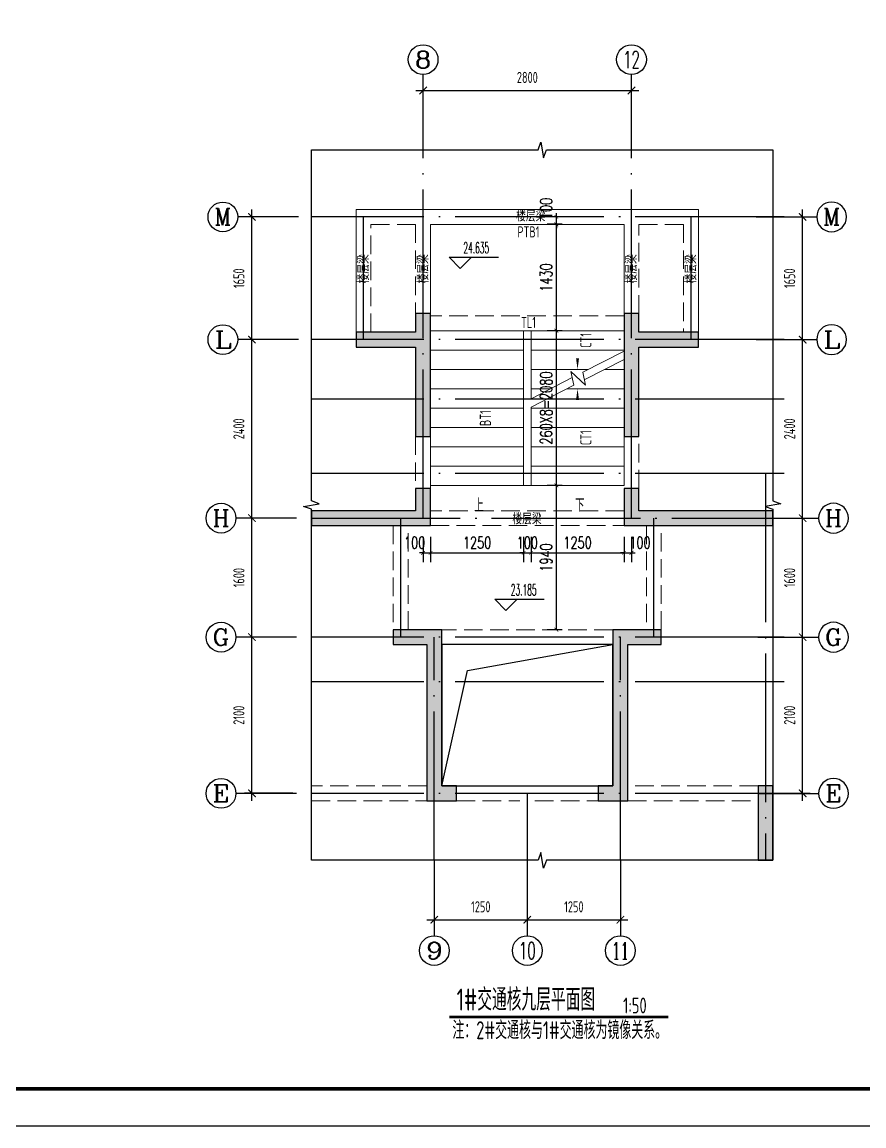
# Model space of a CAD drawing. Extents: x -1058961 to 23600, y -449123 to 2751847.
# Drawn here: x -109272 to -97962, y 17516 to 32357 of the extents above; entities that cross this region are included whole.
import ezdxf
from ezdxf.enums import TextEntityAlignment as Align

# ---------------------------------------------------------------- set-up
doc = ezdxf.new("R2010")
doc.units = 0
doc.header["$LTSCALE"] = 1000
doc.linetypes.add('DASH', pattern=[0.35, 0.25, -0.1])
doc.linetypes.add('DOTE', pattern=[2.42, 2, -0.2, 0.02, -0.2])
doc.layers.get('0').update_dxf_attribs({"linetype": 'CONTINUOUS'})
doc.layers.get('DEFPOINTS').update_dxf_attribs({"linetype": 'CONTINUOUS'})
for name, color, linetype in [('-TK', 7, 'CONTINUOUS'), ('A-AXIS_TEXT', 7, 'CONTINUOUS'), ('A-DOTE', 10, 'DOTE'), ('AXIS', 3, 'CONTINUOUS'), ('DIM_ELEV', 3, 'CONTINUOUS'), ('DIM_SYMB', 3, 'CONTINUOUS'), ('PUB_TEXT', 2, 'CONTINUOUS'), ('S-D洞口', 4, 'CONTINUOUS'), ('S-L主梁线', 4, 'DASH'), ('S-Q墙填充', 252, 'CONTINUOUS'), ('S-Q墙实线', 6, 'CONTINUOUS'), ('S-Y一般标注', 3, 'CONTINUOUS'), ('TEXT', 2, 'CONTINUOUS'), ('尺寸标注', 86, 'CONTINUOUS')]:
    doc.layers.add(name, color=color, linetype=linetype)
doc.layers.add('AXIS_TEXT', color=7, linetype='CONTINUOUS', lineweight=20)
doc.layers.add('STAIR', color=2, linetype='CONTINUOUS', lineweight=18)
doc.styles.add('_TCH_AXIS', font='COMPLEX', dxfattribs={"bigfont": 'GBCBIG'})
doc.styles.add('_TCH_DIM', font='SIMPLEX.shx', dxfattribs={"width": 0.7, "bigfont": 'GBCBIG.shx'})
doc.styles.add('_TCH_DIM_T3', font='SIMPLEX', dxfattribs={"width": 0.705882, "bigfont": 'GBCBIG'})
doc.styles.add('COMPLEX', font='COMPLEX')
doc.styles.add('TSSD_DIMENSION', font='Tssdeng.shx', dxfattribs={"width": 0.7, "bigfont": 'tssdchn.shx'})
doc.styles.add('TSSD_REIN', font='tssdeng.shx', dxfattribs={"width": 0.7, "height": 300, "bigfont": 'tssdchn.shx'})
doc.dimstyles.new('_TCH_ARCH&&50', dxfattribs={"dimtxt": 157.5, "dimasz": 50, "dimexe": 125, "dimexo": 150, "dimgap": 58.75, "dimtad": 1, "dimdec": 0, "dimzin": 0, "dimdsep": 46, "dimtxsty": '_TCH_DIM_T3', "dimblk": 'ARCHTICK', "dimcen": 0.09, "dimclrt": 7, "dimazin": 0, "dimtfac": 1, "dimtdec": 0, "dimtix": 1, "dimtmove": 2, "dimatfit": 3, "dimldrblk": 'ARCHTICK', "dimfxl": 0, "dimtolj": 1, "dimtzin": 0, "dimarcsym": 0})
doc.dimstyles.new('TSSD_100_100$0', dxfattribs={"dimtxt": 300, "dimasz": 80, "dimexe": 100, "dimexo": 250, "dimgap": 100, "dimtad": 1, "dimdec": 0, "dimzin": 0, "dimdsep": 46, "dimtxsty": 'TSSD_DIMENSION', "dimblk": 'ARCHTICK', "dimcen": 0, "dimdle": 100, "dimclrd": 3, "dimclre": 3, "dimclrt": 7, "dimadec": 0, "dimazin": 0, "dimtfac": 1, "dimtdec": 0, "dimtix": 1, "dimtmove": 2, "dimatfit": 3, "dimldrblk": 'ARCHTICK', "dimfxl": 0, "dimtolj": 1, "dimtzin": 0, "dimarcsym": 0})

# ---------------------------------------------------------------- blocks, each defined once
blk = doc.blocks.new('_ArchTick')
at = {"color": 0, "linetype": 'ByBlock', "const_width": 0.15}
blk.add_lwpolyline([(-0.5, -0.5), (0.5, 0.5)], dxfattribs=at)
blk = doc.blocks.new('*D2594')
at = {"layer": 'DEFPOINTS', "color": 0}
for p in [(-101184, 25588), (-101084, 25588), (-101084, 25221)]:
    blk.add_point(p, dxfattribs=at)
at = {"layer": '尺寸标注', "color": 0, "lineweight": -2}
for p, q in [((-101184, 25438), (-101184, 25096)), ((-101084, 25438), (-101084, 25096)), ((-101184, 25221), (-101234, 25221)), ((-101184, 25221), (-101084, 25221)), ((-101084, 25221), (-101034, 25221))]:
    blk.add_line(p, q, dxfattribs=at)
at = {"layer": '尺寸标注', "color": 0, "lineweight": -2, "xscale": 50, "yscale": 50, "zscale": 50}
blk.add_blockref('_ArchTick', (-101184, 25221), dxfattribs=at)
at = {"layer": '尺寸标注', "color": 0, "lineweight": -2, "xscale": 50, "yscale": 50, "zscale": 50, "rotation": 180}
blk.add_blockref('_ArchTick', (-101084, 25221), dxfattribs=at)
at = {"layer": '尺寸标注', "color": 7, "insert": (-100971, 25358), "char_height": 157.5, "attachment_point": 5, "style": '_TCH_DIM_T3'}
blk.add_mtext('\\A1;100', dxfattribs=at)
blk = doc.blocks.new('*D2595')
at = {"layer": 'DEFPOINTS', "color": 0}
for p in [(-102434, 25588), (-101184, 25588), (-101184, 25221)]:
    blk.add_point(p, dxfattribs=at)
at = {"layer": '尺寸标注', "color": 0, "lineweight": -2}
for p, q in [((-102434, 25438), (-102434, 25096)), ((-101184, 25438), (-101184, 25096)), ((-102434, 25221), (-101184, 25221))]:
    blk.add_line(p, q, dxfattribs=at)
at = {"layer": '尺寸标注', "color": 0, "lineweight": -2, "xscale": 50, "yscale": 50, "zscale": 50, "rotation": 180}
blk.add_blockref('_ArchTick', (-102434, 25221), dxfattribs=at)
at = {"layer": '尺寸标注', "color": 0, "lineweight": -2, "xscale": 50, "yscale": 50, "zscale": 50}
blk.add_blockref('_ArchTick', (-101184, 25221), dxfattribs=at)
at = {"layer": '尺寸标注', "color": 7, "insert": (-101809, 25358), "char_height": 157.5, "attachment_point": 5, "style": '_TCH_DIM_T3'}
blk.add_mtext('\\A1;1250', dxfattribs=at)
blk = doc.blocks.new('*D2596')
at = {"layer": 'DEFPOINTS', "color": 0}
for p in [(-102534, 25588), (-102434, 25588), (-102434, 25221)]:
    blk.add_point(p, dxfattribs=at)
at = {"layer": '尺寸标注', "color": 0, "lineweight": -2}
for p, q in [((-102534, 25438), (-102534, 25096)), ((-102434, 25438), (-102434, 25096)), ((-102534, 25221), (-102584, 25221)), ((-102534, 25221), (-102434, 25221)), ((-102434, 25221), (-102384, 25221))]:
    blk.add_line(p, q, dxfattribs=at)
at = {"layer": '尺寸标注', "color": 0, "lineweight": -2, "xscale": 50, "yscale": 50, "zscale": 50}
blk.add_blockref('_ArchTick', (-102534, 25221), dxfattribs=at)
at = {"layer": '尺寸标注', "color": 0, "lineweight": -2, "xscale": 50, "yscale": 50, "zscale": 50, "rotation": 180}
blk.add_blockref('_ArchTick', (-102434, 25221), dxfattribs=at)
at = {"layer": '尺寸标注', "color": 7, "insert": (-102484, 25358), "char_height": 157.5, "attachment_point": 5, "style": '_TCH_DIM_T3'}
blk.add_mtext('\\A1;100', dxfattribs=at)
blk = doc.blocks.new('*D2597')
at = {"layer": 'DEFPOINTS', "color": 0}
for p in [(-103784, 25588), (-102534, 25588), (-102534, 25221)]:
    blk.add_point(p, dxfattribs=at)
at = {"layer": '尺寸标注', "color": 0, "lineweight": -2}
for p, q in [((-103784, 25438), (-103784, 25096)), ((-102534, 25438), (-102534, 25096)), ((-103784, 25221), (-102534, 25221))]:
    blk.add_line(p, q, dxfattribs=at)
at = {"layer": '尺寸标注', "color": 0, "lineweight": -2, "xscale": 50, "yscale": 50, "zscale": 50, "rotation": 180}
blk.add_blockref('_ArchTick', (-103784, 25221), dxfattribs=at)
at = {"layer": '尺寸标注', "color": 0, "lineweight": -2, "xscale": 50, "yscale": 50, "zscale": 50}
blk.add_blockref('_ArchTick', (-102534, 25221), dxfattribs=at)
at = {"layer": '尺寸标注', "color": 7, "insert": (-103159, 25358), "char_height": 157.5, "attachment_point": 5, "style": '_TCH_DIM_T3'}
blk.add_mtext('\\A1;1250', dxfattribs=at)
blk = doc.blocks.new('*D2598')
at = {"layer": 'DEFPOINTS', "color": 0}
for p in [(-103884, 25588), (-103784, 25588), (-103784, 25221)]:
    blk.add_point(p, dxfattribs=at)
at = {"layer": '尺寸标注', "color": 0, "lineweight": -2}
for p, q in [((-103884, 25438), (-103884, 25096)), ((-103784, 25438), (-103784, 25096)), ((-103884, 25221), (-103934, 25221)), ((-103884, 25221), (-103784, 25221)), ((-103784, 25221), (-103734, 25221))]:
    blk.add_line(p, q, dxfattribs=at)
at = {"layer": '尺寸标注', "color": 0, "lineweight": -2, "xscale": 50, "yscale": 50, "zscale": 50}
blk.add_blockref('_ArchTick', (-103884, 25221), dxfattribs=at)
at = {"layer": '尺寸标注', "color": 0, "lineweight": -2, "xscale": 50, "yscale": 50, "zscale": 50, "rotation": 180}
blk.add_blockref('_ArchTick', (-103784, 25221), dxfattribs=at)
at = {"layer": '尺寸标注', "color": 7, "insert": (-103998, 25358), "char_height": 157.5, "attachment_point": 5, "style": '_TCH_DIM_T3'}
blk.add_mtext('\\A1;100', dxfattribs=at)
blk = doc.blocks.new('*D2599')
at = {"layer": 'DEFPOINTS', "color": 0}
for p in [(-102094, 29738), (-101865, 29738), (-101865, 29638)]:
    blk.add_point(p, dxfattribs=at)
at = {"layer": '尺寸标注', "color": 0, "lineweight": -2}
for p, q in [((-102015, 29738), (-102219, 29738)), ((-102094, 29738), (-102094, 29788)), ((-102094, 29638), (-102094, 29738)), ((-102015, 29638), (-102219, 29638)), ((-102094, 29638), (-102094, 29588))]:
    blk.add_line(p, q, dxfattribs=at)
at = {"layer": '尺寸标注', "color": 0, "lineweight": -2, "xscale": 50, "yscale": 50, "zscale": 50}
for p, rotation in [((-102094, 29738), 270), ((-102094, 29638), 90)]:
    blk.add_blockref('_ArchTick', p, dxfattribs=dict(at, rotation=rotation))
at = {"layer": '尺寸标注', "color": 7, "insert": (-102231, 29851), "char_height": 157.5, "attachment_point": 5, "rotation": 90, "style": '_TCH_DIM_T3'}
blk.add_mtext('\\A1;100', dxfattribs=at)
blk = doc.blocks.new('*D2600')
at = {"layer": 'DEFPOINTS', "color": 0}
for p in [(-102094, 29638), (-101865, 29638), (-101865, 28208)]:
    blk.add_point(p, dxfattribs=at)
at = {"layer": '尺寸标注', "color": 0, "lineweight": -2}
for p, q in [((-102015, 29638), (-102219, 29638)), ((-102094, 28208), (-102094, 29638)), ((-102015, 28208), (-102219, 28208))]:
    blk.add_line(p, q, dxfattribs=at)
at = {"layer": '尺寸标注', "color": 0, "lineweight": -2, "xscale": 50, "yscale": 50, "zscale": 50}
for p, rotation in [((-102094, 29638), 90), ((-102094, 28208), 270)]:
    blk.add_blockref('_ArchTick', p, dxfattribs=dict(at, rotation=rotation))
at = {"layer": '尺寸标注', "color": 7, "insert": (-102231, 28923), "char_height": 157.5, "attachment_point": 5, "rotation": 90, "style": '_TCH_DIM_T3'}
blk.add_mtext('\\A1;1430', dxfattribs=at)
blk = doc.blocks.new('*D2601')
at = {"layer": 'DEFPOINTS', "color": 0}
for p in [(-102094, 28208), (-101865, 28208), (-101865, 26128)]:
    blk.add_point(p, dxfattribs=at)
at = {"layer": '尺寸标注', "color": 0, "lineweight": -2}
for p, q in [((-102015, 28208), (-102219, 28208)), ((-102094, 26128), (-102094, 28208)), ((-102015, 26128), (-102219, 26128))]:
    blk.add_line(p, q, dxfattribs=at)
at = {"layer": '尺寸标注', "color": 0, "lineweight": -2, "xscale": 50, "yscale": 50, "zscale": 50}
for p, rotation in [((-102094, 28208), 90), ((-102094, 26128), 270)]:
    blk.add_blockref('_ArchTick', p, dxfattribs=dict(at, rotation=rotation))
at = {"layer": '尺寸标注', "color": 7, "insert": (-102231, 27168), "char_height": 157.5, "attachment_point": 5, "rotation": 90, "style": '_TCH_DIM_T3'}
blk.add_mtext('\\A1;260X8=2080', dxfattribs=at)
blk = doc.blocks.new('*D2602')
at = {"layer": 'DEFPOINTS', "color": 0}
for p in [(-102094, 26128), (-101865, 26128), (-101865, 24188)]:
    blk.add_point(p, dxfattribs=at)
at = {"layer": '尺寸标注', "color": 0, "lineweight": -2}
for p, q in [((-102015, 26128), (-102219, 26128)), ((-102094, 24188), (-102094, 26128)), ((-102015, 24188), (-102219, 24188))]:
    blk.add_line(p, q, dxfattribs=at)
at = {"layer": '尺寸标注', "color": 0, "lineweight": -2, "xscale": 50, "yscale": 50, "zscale": 50}
for p, rotation in [((-102094, 26128), 90), ((-102094, 24188), 270)]:
    blk.add_blockref('_ArchTick', p, dxfattribs=dict(at, rotation=rotation))
at = {"layer": '尺寸标注', "color": 7, "insert": (-102231, 25158), "char_height": 157.5, "attachment_point": 5, "rotation": 90, "style": '_TCH_DIM_T3'}
blk.add_mtext('\\A1;1940', dxfattribs=at)
blk = doc.blocks.new('20210810.16290393')
at = {"layer": 'STAIR'}
for p, q in [((2600, 3510), (0, 3510)), ((0, 3510), (0, 2080)), ((2600, 2080), (2600, 3510)), ((0, 0), (0, 2080)), ((0, 2080), (1250, 2080)), ((0, 2080), (2600, 2080)), ((1250, 0), (1250, 2080)), ((1250, 0), (1250, 2080)), ((2600, 2080), (1350, 2080)), ((1350, 2080), (1350, 1165)), ((1350, 2080), (1350, 1165)), ((2600, 2080), (2600, 1807)), ((0, 1820), (1250, 1820)), ((2600, 1820), (1350, 1820)), ((2600, 1807), (2044, 1522)), ((2600, 1695), (2066, 1420)), ((2600, 1695), (2600, 0)), ((0, 1560), (1250, 1560)), ((2119, 1560), (1350, 1560)), ((2082, 1347), (1884, 1530)), ((1884, 1530), (1924, 1347)), ((2044, 1522), (2082, 1347)), ((2600, 1560), (2338, 1560)), ((1902, 1449), (1350, 1165)), ((1924, 1347), (1350, 1053)), ((0, 1300), (1250, 1300)), ((1612, 1300), (1350, 1300)), ((2600, 1300), (1831, 1300)), ((0, 1040), (1250, 1040)), ((1350, 1053), (1350, 0)), ((1350, 1053), (1350, 0)), ((2600, 1040), (1350, 1040)), ((0, 780), (1250, 780)), ((2600, 780), (1350, 780)), ((0, 520), (1250, 520)), ((2600, 520), (1350, 520)), ((0, 260), (1250, 260)), ((2600, 260), (1350, 260)), ((2600, 0), (0, 0))]:
    blk.add_line(p, q, dxfattribs=at)
blk = doc.blocks.new('A1')
blk.add_lwpolyline([(0, 59400), (0, 0), (84100, 0), (84100, 59400)], close=True)
at = {"const_width": 100}
blk.add_lwpolyline([(2500, 58400), (2500, 1000), (83100, 1000), (83100, 58400)], close=True, dxfattribs=at)
blk = doc.blocks.new('*D2547')
at = {"layer": 'DEFPOINTS', "color": 0}
for p in [(547252, 151814), (544452, 151014), (547252, 151014)]:
    blk.add_point(p, dxfattribs=at)
at = {"layer": 'S-Y一般标注', "color": 0, "lineweight": -2}
for p, q in [((544452, 151264), (544452, 151914)), ((547252, 151264), (547252, 151914)), ((544352, 151814), (547352, 151814))]:
    blk.add_line(p, q, dxfattribs=at)
at = {"layer": 'S-Y一般标注', "color": 0, "lineweight": -2, "xscale": 100, "yscale": 100, "zscale": 100, "rotation": 180}
blk.add_blockref('_ArchTick', (544452, 151814), dxfattribs=at)
at = {"layer": 'S-Y一般标注', "color": 0, "lineweight": -2, "xscale": 100, "yscale": 100, "zscale": 100}
blk.add_blockref('_ArchTick', (547252, 151814), dxfattribs=at)
at = {"layer": 'S-Y一般标注', "color": 7, "insert": (545852, 151989), "char_height": 150, "attachment_point": 5, "style": 'TSSD_DIMENSION'}
blk.add_mtext('\\A1;2800', dxfattribs=at)
blk = doc.blocks.new('ArchTick')
at = {"color": 0, "linetype": 'ByBlock', "lineweight": -2, "const_width": 0.075}
blk.add_lwpolyline([(-0.25, -0.25), (0.25, 0.25)], dxfattribs=at)
blk = doc.blocks.new('*D2548')
at = {"layer": 'DEFPOINTS', "color": 0}
for p in [(542152, 144464), (542952, 144464), (542952, 142364)]:
    blk.add_point(p, dxfattribs=at)
at = {"layer": 'S-Y一般标注', "color": 0, "lineweight": -2}
for p, q in [((542152, 142264), (542152, 144564)), ((542702, 144464), (542052, 144464)), ((542702, 142364), (542052, 142364))]:
    blk.add_line(p, q, dxfattribs=at)
at = {"layer": 'S-Y一般标注', "color": 0, "lineweight": -2, "xscale": 100, "yscale": 100, "zscale": 100}
for p, rotation in [((542152, 144464), 90), ((542152, 142364), 270)]:
    blk.add_blockref('_ArchTick', p, dxfattribs=dict(at, rotation=rotation))
at = {"layer": 'S-Y一般标注', "color": 7, "insert": (541977, 143414), "char_height": 150, "attachment_point": 5, "rotation": 90, "style": 'TSSD_DIMENSION'}
blk.add_mtext('\\A1;2100', dxfattribs=at)
blk = doc.blocks.new('*D2549')
at = {"layer": 'DEFPOINTS', "color": 0}
for p in [(542152, 146064), (542952, 146064), (542952, 144464)]:
    blk.add_point(p, dxfattribs=at)
at = {"layer": 'S-Y一般标注', "color": 0, "lineweight": -2}
for p, q in [((542702, 146064), (542052, 146064)), ((542152, 144364), (542152, 146164)), ((542702, 144464), (542052, 144464))]:
    blk.add_line(p, q, dxfattribs=at)
at = {"layer": 'S-Y一般标注', "color": 0, "lineweight": -2, "xscale": 100, "yscale": 100, "zscale": 100}
for p, rotation in [((542152, 146064), 90), ((542152, 144464), 270)]:
    blk.add_blockref('_ArchTick', p, dxfattribs=dict(at, rotation=rotation))
at = {"layer": 'S-Y一般标注', "color": 7, "insert": (541977, 145264), "char_height": 150, "attachment_point": 5, "rotation": 90, "style": 'TSSD_DIMENSION'}
blk.add_mtext('\\A1;1600', dxfattribs=at)
blk = doc.blocks.new('*D2550')
at = {"layer": 'DEFPOINTS', "color": 0}
for p in [(542152, 148464), (542952, 148464), (542952, 146064)]:
    blk.add_point(p, dxfattribs=at)
at = {"layer": 'S-Y一般标注', "color": 0, "lineweight": -2}
for p, q in [((542152, 145964), (542152, 148564)), ((542702, 148464), (542052, 148464)), ((542702, 146064), (542052, 146064))]:
    blk.add_line(p, q, dxfattribs=at)
at = {"layer": 'S-Y一般标注', "color": 0, "lineweight": -2, "xscale": 100, "yscale": 100, "zscale": 100}
for p, rotation in [((542152, 148464), 90), ((542152, 146064), 270)]:
    blk.add_blockref('_ArchTick', p, dxfattribs=dict(at, rotation=rotation))
at = {"layer": 'S-Y一般标注', "color": 7, "insert": (541977, 147264), "char_height": 150, "attachment_point": 5, "rotation": 90, "style": 'TSSD_DIMENSION'}
blk.add_mtext('\\A1;2400', dxfattribs=at)
blk = doc.blocks.new('*D2551')
at = {"layer": 'DEFPOINTS', "color": 0}
for p in [(544602, 141464), (545852, 141464), (545852, 140664)]:
    blk.add_point(p, dxfattribs=at)
at = {"layer": 'S-Y一般标注', "color": 0, "lineweight": -2}
for p, q in [((544602, 141214), (544602, 140564)), ((545852, 141214), (545852, 140564)), ((544502, 140664), (545952, 140664))]:
    blk.add_line(p, q, dxfattribs=at)
at = {"layer": 'S-Y一般标注', "color": 0, "lineweight": -2, "xscale": 100, "yscale": 100, "zscale": 100, "rotation": 180}
blk.add_blockref('_ArchTick', (544602, 140664), dxfattribs=at)
at = {"layer": 'S-Y一般标注', "color": 0, "lineweight": -2, "xscale": 100, "yscale": 100, "zscale": 100}
blk.add_blockref('_ArchTick', (545852, 140664), dxfattribs=at)
at = {"layer": 'S-Y一般标注', "color": 7, "insert": (545227, 140839), "char_height": 150, "attachment_point": 5, "style": 'TSSD_DIMENSION'}
blk.add_mtext('\\A1;1250', dxfattribs=at)
blk = doc.blocks.new('*D2552')
at = {"layer": 'DEFPOINTS', "color": 0}
for p in [(542152, 150114), (542952, 150114), (542952, 148464)]:
    blk.add_point(p, dxfattribs=at)
at = {"layer": 'S-Y一般标注', "color": 0, "lineweight": -2}
for p, q in [((542152, 148364), (542152, 150214)), ((542702, 150114), (542052, 150114)), ((542702, 148464), (542052, 148464))]:
    blk.add_line(p, q, dxfattribs=at)
at = {"layer": 'S-Y一般标注', "color": 0, "lineweight": -2, "xscale": 100, "yscale": 100, "zscale": 100}
for p, rotation in [((542152, 150114), 90), ((542152, 148464), 270)]:
    blk.add_blockref('_ArchTick', p, dxfattribs=dict(at, rotation=rotation))
at = {"layer": 'S-Y一般标注', "color": 7, "insert": (541977, 149289), "char_height": 150, "attachment_point": 5, "rotation": 90, "style": 'TSSD_DIMENSION'}
blk.add_mtext('\\A1;1650', dxfattribs=at)
blk = doc.blocks.new('*D2553')
at = {"layer": 'DEFPOINTS', "color": 0}
for p in [(545852, 141464), (547102, 141464), (547102, 140664)]:
    blk.add_point(p, dxfattribs=at)
at = {"layer": 'S-Y一般标注', "color": 0, "lineweight": -2}
for p, q in [((545852, 141214), (545852, 140564)), ((547102, 141214), (547102, 140564)), ((545752, 140664), (547202, 140664))]:
    blk.add_line(p, q, dxfattribs=at)
at = {"layer": 'S-Y一般标注', "color": 0, "lineweight": -2, "xscale": 100, "yscale": 100, "zscale": 100, "rotation": 180}
blk.add_blockref('_ArchTick', (545852, 140664), dxfattribs=at)
at = {"layer": 'S-Y一般标注', "color": 0, "lineweight": -2, "xscale": 100, "yscale": 100, "zscale": 100}
blk.add_blockref('_ArchTick', (547102, 140664), dxfattribs=at)
at = {"layer": 'S-Y一般标注', "color": 7, "insert": (546477, 140839), "char_height": 150, "attachment_point": 5, "style": 'TSSD_DIMENSION'}
blk.add_mtext('\\A1;1250', dxfattribs=at)
blk = doc.blocks.new('_AXISO')
blk.add_circle((0, 0), 0.5)
at = {"layer": 'A-AXIS_TEXT', "style": 'COMPLEX', "width": 1.041667}
blk.add_attdef('A', text='', height=0.56, dxfattribs=at).set_placement((-0.25, -0.28), (0.25, -0.28), align=Align.FIT)
blk = doc.blocks.new('*D2555')
at = {"layer": 'DEFPOINTS', "color": 0}
for p in [(548751, 144464), (549551, 144464), (548751, 142364)]:
    blk.add_point(p, dxfattribs=at)
at = {"layer": 'S-Y一般标注', "color": 0, "lineweight": -2}
for p, q in [((549551, 142264), (549551, 144564)), ((549001, 144464), (549651, 144464)), ((549001, 142364), (549651, 142364))]:
    blk.add_line(p, q, dxfattribs=at)
at = {"layer": 'S-Y一般标注', "color": 0, "lineweight": -2, "xscale": 100, "yscale": 100, "zscale": 100}
for p, rotation in [((549551, 144464), 90), ((549551, 142364), 270)]:
    blk.add_blockref('_ArchTick', p, dxfattribs=dict(at, rotation=rotation))
at = {"layer": 'S-Y一般标注', "color": 7, "insert": (549376, 143414), "char_height": 150, "attachment_point": 5, "rotation": 90, "style": 'TSSD_DIMENSION'}
blk.add_mtext('\\A1;2100', dxfattribs=at)
blk = doc.blocks.new('*D2556')
at = {"layer": 'DEFPOINTS', "color": 0}
for p in [(548751, 146064), (549551, 146064), (548751, 144464)]:
    blk.add_point(p, dxfattribs=at)
at = {"layer": 'S-Y一般标注', "color": 0, "lineweight": -2}
for p, q in [((549001, 146064), (549651, 146064)), ((549551, 144364), (549551, 146164)), ((549001, 144464), (549651, 144464))]:
    blk.add_line(p, q, dxfattribs=at)
at = {"layer": 'S-Y一般标注', "color": 0, "lineweight": -2, "xscale": 100, "yscale": 100, "zscale": 100}
for p, rotation in [((549551, 146064), 90), ((549551, 144464), 270)]:
    blk.add_blockref('_ArchTick', p, dxfattribs=dict(at, rotation=rotation))
at = {"layer": 'S-Y一般标注', "color": 7, "insert": (549376, 145264), "char_height": 150, "attachment_point": 5, "rotation": 90, "style": 'TSSD_DIMENSION'}
blk.add_mtext('\\A1;1600', dxfattribs=at)
blk = doc.blocks.new('*D2557')
at = {"layer": 'DEFPOINTS', "color": 0}
for p in [(548751, 148464), (549551, 148464), (548751, 146064)]:
    blk.add_point(p, dxfattribs=at)
at = {"layer": 'S-Y一般标注', "color": 0, "lineweight": -2}
for p, q in [((549551, 145964), (549551, 148564)), ((549001, 148464), (549651, 148464)), ((549001, 146064), (549651, 146064))]:
    blk.add_line(p, q, dxfattribs=at)
at = {"layer": 'S-Y一般标注', "color": 0, "lineweight": -2, "xscale": 100, "yscale": 100, "zscale": 100}
for p, rotation in [((549551, 148464), 90), ((549551, 146064), 270)]:
    blk.add_blockref('_ArchTick', p, dxfattribs=dict(at, rotation=rotation))
at = {"layer": 'S-Y一般标注', "color": 7, "insert": (549376, 147264), "char_height": 150, "attachment_point": 5, "rotation": 90, "style": 'TSSD_DIMENSION'}
blk.add_mtext('\\A1;2400', dxfattribs=at)
blk = doc.blocks.new('*D2554')
at = {"layer": 'DEFPOINTS', "color": 0}
for p in [(548751, 150114), (549551, 150114), (548751, 148464)]:
    blk.add_point(p, dxfattribs=at)
at = {"layer": 'S-Y一般标注', "color": 0, "lineweight": -2}
for p, q in [((549551, 148364), (549551, 150214)), ((549001, 150114), (549651, 150114)), ((549001, 148464), (549651, 148464))]:
    blk.add_line(p, q, dxfattribs=at)
at = {"layer": 'S-Y一般标注', "color": 0, "lineweight": -2, "xscale": 100, "yscale": 100, "zscale": 100}
for p, rotation in [((549551, 150114), 90), ((549551, 148464), 270)]:
    blk.add_blockref('_ArchTick', p, dxfattribs=dict(at, rotation=rotation))
at = {"layer": 'S-Y一般标注', "color": 7, "insert": (549376, 149289), "char_height": 150, "attachment_point": 5, "rotation": 90, "style": 'TSSD_DIMENSION'}
blk.add_mtext('\\A1;1650', dxfattribs=at)
blk = doc.blocks.new('20210810.17493656')
at = {"layer": 'AXIS'}
for p, q in [((2914.6, 10964.4), (2914.6, 11979)), ((5714.6, 10964.4), (5714.6, 11979)), ((1239.6, 10064.4), (425, 10064.4)), ((7389, 10064.4), (8203.6, 10064.4)), ((1239.6, 8414.4), (425, 8414.4)), ((7389, 8414.4), (8203.6, 8414.4)), ((1214.6, 6014.6), (400, 6014.6)), ((7414, 6014.6), (8228.6, 6014.6)), ((1214.6, 4414.4), (400, 4414.4)), ((7414, 4414.4), (8228.6, 4414.4)), ((1214.6, 2314.4), (400, 2314.4)), ((7414, 2314.4), (8228.6, 2314.4)), ((3065.1, 1414.6), (3065.1, 400)), ((4314.6, 1414.6), (4314.6, 400)), ((5565.1, 1414.6), (5565.1, 400))]:
    blk.add_line(p, q, dxfattribs=at)
ref = blk.add_blockref('_AXISO', (2914.6, 12179), dxfattribs=dict(at, xscale=400, yscale=400, zscale=400))
ref.add_attrib('A', '8', dxfattribs={"layer": 'AXIS_TEXT', "height": 226.3, "style": '_TCH_AXIS', "width": 1.5}).set_placement((2801.5, 12065.8), (3027.8, 12065.8), align=Align.FIT)
ref = blk.add_blockref('_AXISO', (5714.6, 12179), dxfattribs=dict(at, xscale=400, yscale=400, zscale=400))
ref.add_attrib('A', '12', dxfattribs={"layer": 'AXIS_TEXT', "height": 226.27, "style": '_TCH_AXIS', "width": 0.724138}).set_placement((5601.5, 12065.8), (5827.8, 12065.8), align=Align.FIT)
ref = blk.add_blockref('_AXISO', (225, 10064.4), dxfattribs=dict(at, xscale=400, yscale=400, zscale=400))
ref.add_attrib('A', 'M', dxfattribs={"layer": 'AXIS_TEXT', "height": 226.3, "style": '_TCH_AXIS'}).set_placement((111.9, 9951.2), (338.1, 9951.2), align=Align.FIT)
ref = blk.add_blockref('_AXISO', (8403.6, 10064.4), dxfattribs=dict(at, xscale=-400, yscale=400, zscale=400))
ref.add_attrib('A', 'M', dxfattribs={"layer": 'AXIS_TEXT', "height": 226.3, "style": '_TCH_AXIS'}).set_placement((8290.4, 9951.2), (8516.7, 9951.2), align=Align.FIT)
ref = blk.add_blockref('_AXISO', (225, 8414.4), dxfattribs=dict(at, xscale=400, yscale=400, zscale=400))
ref.add_attrib('A', 'L', dxfattribs={"layer": 'AXIS_TEXT', "height": 226.3, "style": '_TCH_AXIS', "width": 1.4}).set_placement((111.9, 8301.2), (338.1, 8301.2), align=Align.FIT)
ref = blk.add_blockref('_AXISO', (8403.6, 8414.4), dxfattribs=dict(at, xscale=-400, yscale=400, zscale=400))
ref.add_attrib('A', 'L', dxfattribs={"layer": 'AXIS_TEXT', "height": 226.3, "style": '_TCH_AXIS', "width": 1.4}).set_placement((8290.4, 8301.2), (8516.7, 8301.2), align=Align.FIT)
ref = blk.add_blockref('_AXISO', (200, 6014.6), dxfattribs=dict(at, xscale=400, yscale=400, zscale=400))
ref.add_attrib('A', 'H', dxfattribs={"layer": 'AXIS_TEXT', "height": 226.3, "style": '_TCH_AXIS', "width": 1.05}).set_placement((86.9, 5901.5), (313.1, 5901.5), align=Align.FIT)
ref = blk.add_blockref('_AXISO', (8428.6, 6014.6), dxfattribs=dict(at, xscale=-400, yscale=400, zscale=400))
ref.add_attrib('A', 'H', dxfattribs={"layer": 'AXIS_TEXT', "height": 226.3, "style": '_TCH_AXIS', "width": 1.05}).set_placement((8315.4, 5901.5), (8541.7, 5901.5), align=Align.FIT)
ref = blk.add_blockref('_AXISO', (200, 4414.4), dxfattribs=dict(at, xscale=400, yscale=400, zscale=400))
ref.add_attrib('A', 'G', dxfattribs={"layer": 'AXIS_TEXT', "height": 226.3, "style": '_TCH_AXIS', "width": 1.166667}).set_placement((86.9, 4301.2), (313.1, 4301.2), align=Align.FIT)
ref = blk.add_blockref('_AXISO', (8428.6, 4414.4), dxfattribs=dict(at, xscale=-400, yscale=400, zscale=400))
ref.add_attrib('A', 'G', dxfattribs={"layer": 'AXIS_TEXT', "height": 226.3, "style": '_TCH_AXIS', "width": 1.166667}).set_placement((8315.4, 4301.2), (8541.7, 4301.2), align=Align.FIT)
ref = blk.add_blockref('_AXISO', (200, 2314.4), dxfattribs=dict(at, xscale=400, yscale=400, zscale=400))
ref.add_attrib('A', 'E', dxfattribs={"layer": 'AXIS_TEXT', "height": 226.3, "style": '_TCH_AXIS', "width": 1.3125}).set_placement((86.9, 2201.2), (313.1, 2201.2), align=Align.FIT)
ref = blk.add_blockref('_AXISO', (8428.6, 2314.4), dxfattribs=dict(at, xscale=-400, yscale=400, zscale=400))
ref.add_attrib('A', 'E', dxfattribs={"layer": 'AXIS_TEXT', "height": 226.3, "style": '_TCH_AXIS', "width": 1.3125}).set_placement((8315.4, 2201.2), (8541.7, 2201.2), align=Align.FIT)
ref = blk.add_blockref('_AXISO', (3065.1, 200), dxfattribs=dict(at, xscale=400, yscale=400, zscale=400))
ref.add_attrib('A', '9', dxfattribs={"layer": 'AXIS_TEXT', "height": 226.3, "style": '_TCH_AXIS', "width": 1.5}).set_placement((2952, 86.9), (3178.2, 86.9), align=Align.FIT)
ref = blk.add_blockref('_AXISO', (4314.6, 200), dxfattribs=dict(at, xscale=400, yscale=400, zscale=400))
ref.add_attrib('A', '10', dxfattribs={"layer": 'AXIS_TEXT', "height": 226.27, "style": '_TCH_AXIS', "width": 0.724138}).set_placement((4201.5, 86.9), (4427.8, 86.9), align=Align.FIT)
ref = blk.add_blockref('_AXISO', (5565.1, 200), dxfattribs=dict(at, xscale=400, yscale=400, zscale=400))
ref.add_attrib('A', '11', dxfattribs={"layer": 'AXIS_TEXT', "height": 226.27, "style": '_TCH_AXIS', "width": 0.875}).set_placement((5452, 86.9), (5678.2, 86.9), align=Align.FIT)
at = {"layer": 'S-Y一般标注'}
for base, p1, p2, picture, middle in [((5714.6, 11764.4), (2914.6, 10964.4), (5714.6, 10964.4), '*D2547', (4314.6, 11939.4)), ((4314.6, 614.6), (3064.6, 1414.6), (4314.6, 1414.6), '*D2551', (3689.6, 789.6)), ((5564.6, 614.6), (4314.6, 1414.6), (5564.6, 1414.6), '*D2553', (4939.6, 789.6))]:
    dim = blk.add_linear_dim(base=base, p1=p1, p2=p2, dimstyle='TSSD_100_100$0', override={"dimtxt": 150, "dimtxsty": 'TSSD_DIMENSION', "dimldrblk": 'ArchTick'}, dxfattribs=at)
    dim.commit()
    dim.dimension.update_dxf_attribs({"geometry": picture, "text_midpoint": middle, "insert": (-541537, -140049.3)})
for base, p1, p2, picture, middle in [((614.6, 10064.4), (1414.6, 8414.4), (1414.6, 10064.4), '*D2552', (439.6, 9239.4)), ((8014, 10064.4), (7214, 8414.4), (7214, 10064.4), '*D2554', (7839, 9239.4)), ((614.6, 8414.4), (1414.6, 6014.6), (1414.6, 8414.4), '*D2550', (439.6, 7214.5)), ((8014, 8414.4), (7214, 6014.6), (7214, 8414.4), '*D2557', (7839, 7214.5)), ((614.6, 6014.6), (1414.6, 4414.4), (1414.6, 6014.6), '*D2549', (439.6, 5214.5)), ((8014, 6014.6), (7214, 4414.4), (7214, 6014.6), '*D2556', (7839, 5214.5)), ((614.6, 4414.4), (1414.6, 2314.4), (1414.6, 4414.4), '*D2548', (439.6, 3364.4)), ((8014, 4414.4), (7214, 2314.4), (7214, 4414.4), '*D2555', (7839, 3364.4))]:
    dim = blk.add_linear_dim(base=base, p1=p1, p2=p2, angle=90, dimstyle='TSSD_100_100$0', override={"dimtxt": 150, "dimtxsty": 'TSSD_DIMENSION', "dimldrblk": 'ArchTick'}, dxfattribs=at)
    dim.commit()
    dim.dimension.update_dxf_attribs({"geometry": picture, "text_midpoint": middle, "insert": (-541537, -140049.3)})

msp = doc.modelspace()

# ---------------------------------------------------------------- hatches: boundary and pattern name
at = {"layer": 'S-Q墙填充'}
h = msp.add_hatch(color=252, dxfattribs=at)
h.dxf.hatch_style = 1
h.paths.add_polyline_path([(-103784.3, 28087.55), (-103784.3, 28437.55), (-103984.3, 28437.55), (-103984.3, 28187.55), (-104784.42, 28187.55), (-104784.42, 27987.55), (-103984.3, 27987.55), (-103984.3, 26787.55), (-103784.3, 26787.55)])
h = msp.add_hatch(color=252, dxfattribs=at)
h.dxf.hatch_style = 1
h.paths.add_polyline_path([(-101184.3, 28087.55), (-101184.3, 26787.55), (-100984.3, 26787.55), (-100984.3, 27987.55), (-100184.69, 27987.55), (-100184.69, 28187.55), (-100984.3, 28187.55), (-100984.3, 28437.55), (-101184.3, 28437.55)])
h = msp.add_hatch(color=252, dxfattribs=at)
h.dxf.hatch_style = 1
h.paths.add_polyline_path([(-103784.3, 25587.82), (-103784.3, 26087.82), (-103984.3, 26087.82), (-103984.3, 25787.82), (-104184.36, 25787.82), (-105384.3, 25787.82), (-105384.3, 25587.82), (-104184.36, 25587.82)])
h = msp.add_hatch(color=252, dxfattribs=at)
h.dxf.hatch_style = 1
h.paths.add_polyline_path([(-100984.29, 25787.82), (-100984.29, 26087.82), (-101184.29, 26087.82), (-101184.29, 25587.82), (-100784.42, 25587.82), (-99184.3, 25587.82), (-99184.3, 25787.82), (-100784.42, 25787.82)])
h = msp.add_hatch(color=252, dxfattribs=at)
h.dxf.hatch_style = 1
h.paths.add_polyline_path([(-103634.3, 24187.55), (-104284.36, 24187.55), (-104284.36, 23987.55), (-103834.3, 23987.55), (-103834.3, 21887.55), (-103434.3, 21887.55), (-103434.3, 22087.55), (-103634.3, 22087.55)])
h = msp.add_hatch(color=252, dxfattribs=at)
h.dxf.hatch_style = 1
h.paths.add_polyline_path([(-101334.3, 22087.55), (-101534.3, 22087.55), (-101534.3, 21887.55), (-101134.3, 21887.55), (-101134.3, 23987.55), (-100684.42, 23987.55), (-100684.42, 24187.55), (-101334.3, 24187.55)])
h = msp.add_hatch(color=252, dxfattribs=at)
h.dxf.hatch_style = 1
h.paths.add_polyline_path([(-99184.3, 21087.82), (-99184.31, 22087.55), (-99384.31, 22087.55), (-99384.3, 21087.82)])

# ---------------------------------------------------------------- linework, layer by layer
at = {"layer": 'A-DOTE'}
for p, q in [((-103884.3, 25687.82), (-103884.3, 30637.55)), ((-101084.3, 25687.82), (-101084.3, 30637.55)), ((-99034.29, 29737.55), (-105384.3, 29737.55)), ((-104684.3, 28087.55), (-104684.3, 29737.55)), ((-100284.3, 28087.55), (-100284.3, 29737.55)), ((-99034.29, 28087.55), (-105384.3, 28087.55)), ((-99034.29, 27287.55), (-105384.3, 27287.55)), ((-99034.29, 26287.55), (-105384.3, 26287.55)), ((-99284.51, 26287.55), (-99284.3, 21087.82)), ((-105384.3, 25687.82), (-99034.29, 25687.82)), ((-104184.3, 24087.55), (-104184.3, 25687.55)), ((-100784.3, 24087.55), (-100784.3, 25687.55)), ((-99034.29, 24087.55), (-105384.3, 24087.55)), ((-103734.3, 21087.81), (-103734.3, 24087.55)), ((-101234.3, 21087.82), (-101234.3, 24087.55)), ((-99034.29, 23487.55), (-105384.3, 23487.55)), ((-99034.29, 21987.55), (-105384.3, 21987.55)), ((-102484.3, 21987.55), (-102484.3, 21087.82))]:
    msp.add_line(p, q, dxfattribs=at)
at = {"layer": 'DIM_ELEV', "color": 6}
for p, q in [((-103384.69, 29045.42), (-103534.69, 29195.42)), ((-103534.69, 29195.42), (-102869.77, 29195.42)), ((-103384.69, 29045.42), (-103234.69, 29195.42)), ((-102772.07, 24446.51), (-102922.07, 24596.51)), ((-102922.07, 24596.51), (-102257.15, 24596.51)), ((-102772.07, 24446.51), (-102922.07, 24596.51)), ((-102922.07, 24596.51), (-102257.15, 24596.51)), ((-102772.07, 24446.51), (-102622.07, 24596.51)), ((-102772.07, 24446.51), (-102622.07, 24596.51))]:
    msp.add_line(p, q, dxfattribs=at)
at = {"layer": 'DIM_SYMB'}
for points in [[(-105384.3, 30637.55), (-102340.55, 30637.55), (-102302.33, 30742.55), (-102265.31, 30532.55), (-102228.05, 30637.55), (-99184.3, 30637.55)], [(-105384.3, 21087.55), (-105384.3, 25806.3), (-105489.3, 25844.52), (-105279.3, 25881.54), (-105384.3, 25918.8), (-105384.3, 30637.55)], [(-99184.3, 30637.55), (-99184.3, 25918.8), (-99079.3, 25880.58), (-99289.3, 25843.55), (-99184.3, 25806.3), (-99184.3, 21087.55)], [(-99184.3, 21087.55), (-102228.05, 21087.55), (-102266.27, 20982.55), (-102303.3, 21192.55), (-102340.55, 21087.55), (-105384.3, 21087.55)]]:
    msp.add_lwpolyline(points, dxfattribs=at)
for points in [[(-103159.3, 25997.55, 0, 0, 0), (-103159.3, 28922.55, 0, 0, 0), (-101809.3, 28922.55, 0, 0, 0), (-101809.3, 27687.55, 0, 40, 0), (-101809.3, 27837.55, 0, 0, 0)], [(-101809.3, 25997.55, 0, 0, 0), (-101809.3, 27427.55, 0, 40, 0), (-101809.3, 27277.55, 0, 0, 0)]]:
    msp.add_lwpolyline(points, format="xyseb", dxfattribs=at)
at = {"layer": 'DIM_SYMB', "const_width": 35}
msp.add_lwpolyline([(-103533.89, 18981.03), (-100589.15, 18981.03)], dxfattribs=at)
at = {"layer": 'S-D洞口', "color": 5}
msp.add_lwpolyline([(-103634.3, 22087.55), (-101334.3, 22087.55), (-101334.3, 23987.55), (-103634.3, 23987.55), (-103634.3, 22087.55), (-103287.47, 23640.72), (-101334.3, 23987.55)], dxfattribs=at)
msp.add_lwpolyline([(-103634.3, 22087.55), (-101334.3, 22087.55), (-101334.3, 23987.55), (-103634.3, 23987.55), (-103634.3, 22087.55), (-103287.47, 23640.72), (-101334.3, 23987.55)], dxfattribs=at)
at = {"layer": 'S-L主梁线', "linetype": 'ByBlock', "lineweight": 18}
for p, q in [((-104784.72, 29837.55), (-104784.42, 28187.55)), ((-100184.51, 29837.55), (-104784.72, 29837.55)), ((-100184.69, 28187.55), (-100184.51, 29837.55)), ((-103634.3, 23987.55), (-101334.3, 23987.55)), ((-102484.28, 22087.55), (-103434.3, 22087.55)), ((-101534.3, 22087.55), (-102484.28, 22087.55))]:
    msp.add_line(p, q, dxfattribs=at)
at = {"layer": 'S-L主梁线', "linetype": 'DASH', "lineweight": 18}
for p, q in [((-104584.59, 29637.46), (-103984.3, 29637.53)), ((-104584.44, 28187.55), (-104584.59, 29637.46)), ((-103984.3, 29637.53), (-103984.3, 28437.55)), ((-103784.3, 28437.55), (-103784.3, 29637.55)), ((-103784.3, 29637.55), (-101184.78, 29637.55)), ((-101184.79, 29637.55), (-101184.33, 28437.55)), ((-100984.3, 28437.55), (-100984.96, 29637.55)), ((-100984.78, 29637.55), (-100384.32, 29637.55)), ((-100384.53, 29637.55), (-100384.68, 28187.55)), ((-101184.33, 28407.55), (-103784.3, 28407.55)), ((-103784.3, 28207.55), (-101184.3, 28207.55)), ((-103984.3, 26787.55), (-103984.3, 26087.82)), ((-103784.3, 26087.82), (-103784.3, 26787.55)), ((-101184.3, 26787.55), (-101184.29, 26087.82)), ((-100984.29, 26087.82), (-100984.3, 26787.55)), ((-101184.29, 25787.82), (-103784.3, 25787.82)), ((-104284.36, 25587.82), (-104284.36, 24187.55)), ((-104084.36, 24187.55), (-104084.36, 25587.82)), ((-103784.3, 25587.82), (-101184.29, 25587.82)), ((-100884.42, 25587.82), (-100884.42, 24187.55)), ((-100684.42, 24187.55), (-100684.42, 25587.82)), ((-101334.3, 24187.55), (-103634.3, 24187.55)), ((-103834.3, 22087.55), (-105384.3, 22087.55)), ((-99384.31, 22087.55), (-101134.3, 22087.55)), ((-105384.3, 21887.55), (-103834.3, 21887.55)), ((-103434.3, 21887.55), (-102584.28, 21887.55)), ((-102384.28, 21887.55), (-101534.3, 21887.55)), ((-101134.3, 21887.55), (-99384.31, 21887.55))]:
    msp.add_line(p, q, dxfattribs=at)
at = {"layer": 'S-Q墙实线'}
msp.add_lwpolyline([(-103784.3, 28087.55), (-103784.3, 28437.55), (-103984.3, 28437.55), (-103984.3, 28187.55), (-104784.42, 28187.55), (-104784.42, 27987.55), (-103984.3, 27987.55), (-103984.3, 26787.55), (-103784.3, 26787.55), (-103784.3, 28087.55)], dxfattribs=at)
for points in [[(-101184.3, 28087.55), (-101184.3, 26787.55), (-100984.3, 26787.55), (-100984.3, 27987.55), (-100184.69, 27987.55), (-100184.69, 28187.55), (-100984.3, 28187.55), (-100984.3, 28437.55), (-101184.3, 28437.55)], [(-103784.3, 25587.82), (-103784.3, 26087.82), (-103984.3, 26087.82), (-103984.3, 25787.82), (-104184.36, 25787.82), (-105384.3, 25787.82), (-105384.3, 25587.82), (-104184.36, 25587.82)], [(-100984.29, 25787.82), (-100984.29, 26087.82), (-101184.29, 26087.82), (-101184.29, 25587.82), (-100784.42, 25587.82), (-99184.3, 25587.82), (-99184.3, 25787.82), (-100784.42, 25787.82)], [(-103634.3, 24187.55), (-104284.36, 24187.55), (-104284.36, 23987.55), (-103834.3, 23987.55), (-103834.3, 23487.55), (-103834.3, 21887.55), (-103434.3, 21887.55), (-103434.3, 22087.55), (-103634.3, 22087.55), (-103634.3, 23487.55)], [(-101134.3, 21887.55), (-101134.3, 23487.55), (-101134.3, 23987.55), (-100684.42, 23987.55), (-100684.42, 24187.55), (-101334.3, 24187.55), (-101334.3, 23487.55), (-101334.3, 22087.55), (-101534.3, 22087.55), (-101534.3, 21887.55)], [(-99184.3, 21087.82), (-99184.31, 22087.55), (-99384.31, 22087.55), (-99384.3, 21087.82)]]:
    msp.add_lwpolyline(points, close=True, dxfattribs=at)

# ---------------------------------------------------------------- block references
at = {"layer": '-TK', "xscale": 0.5, "yscale": 0.5, "zscale": 0.5}
msp.add_blockref('A1', (-133357.71, 17516.33), dxfattribs=at)
at = {"layer": 'S-Y一般标注'}
msp.add_blockref('20210810.17493656', (-106798.91, 19673.18), dxfattribs=at)
at = {"layer": 'STAIR'}
msp.add_blockref('20210810.16290393', (-103784.3, 26127.55), dxfattribs=at)

# ---------------------------------------------------------------- texts
at = {"layer": 'PUB_TEXT', "color": 6, "style": '_TCH_DIM', "width": 0.494118}
for s, p in [('24.635', (-103343.26, 29247.92)), ('23.185', (-102705.8, 24649.01))]:
    msp.add_text(s, height=148.75, dxfattribs=at).set_placement(p)
at = {"layer": 'PUB_TEXT', "width": 0.7}
for s, height, style, p in [('上', 178.72, '_TCH_DIM', (-103195.79, 25772.5)), ('下', 178.72, '_TCH_DIM', (-101842.53, 25772.5)), ('1#交通核九层平面图', 297.5, 'TSSD_REIN', (-103434.07, 19066.19)), ('1:50', 212.5, 'TSSD_REIN', (-101197.74, 19029.28))]:
    msp.add_text(s, height=height, dxfattribs=dict(at, style=style)).set_placement(p)
at = {"layer": 'PUB_TEXT', "color": 1, "style": 'TSSD_REIN', "width": 0.7}
msp.add_text('注：2#交通核与1#交通核为镜像关系。', height=241.1348, dxfattribs=at).set_placement((-103491.09, 18682.73))
at = {"layer": 'TEXT', "color": 230, "style": 'TSSD_REIN', "width": 0.7}
for s, p in [('楼层梁', (-102437.62, 29676.91)), ('PTB1', (-102469.01, 29461.7)), ('TL1', (-102468.2, 28243.2)), ('楼层梁', (-102488.12, 25604.35))]:
    msp.add_text(s, height=150, dxfattribs=at).set_placement(p, align=Align.CENTER)
for s, p in [('楼层梁', (-104611.22, 29039.63)), ('楼层梁', (-103811.22, 29039.63)), ('楼层梁', (-101011.22, 29039.63)), ('楼层梁', (-100211.21, 29039.67)), ('CT1', (-101622.43, 28077.67)), ('BT1', (-102972.43, 27032.99)), ('CT1', (-101622.43, 26768.78))]:
    msp.add_text(s, height=150, rotation=90, dxfattribs=at).set_placement(p, align=Align.CENTER)

# ---------------------------------------------------------------- dimensions: what is measured, and where the dimension line sits
at = {"layer": '尺寸标注', "color": 106}
for base, p1, p2, angle, picture, middle in [((-102093.84, 29737.55), (-101865.33, 29637.55), (-101865.33, 29737.55), 90, '*D2599', (-102231.34, 29851.19)), ((-103784.3, 25220.71), (-103884.3, 25587.55), (-103784.3, 25587.55), 0, '*D2598', (-103997.94, 25358.21)), ((-101084.3, 25220.71), (-101184.3, 25587.55), (-101084.3, 25587.55), 0, '*D2594', (-100970.65, 25358.21))]:
    dim = msp.add_linear_dim(base=base, p1=p1, p2=p2, angle=angle, dimstyle='_TCH_ARCH&&50', dxfattribs=at)
    dim.commit()
    dim.dimension.update_dxf_attribs({"geometry": picture, "text_midpoint": middle, "dimtype": 161})
for p1, p2, distance, picture, middle in [((-101865.33, 28207.55), (-101865.33, 29637.55), 228.51, '*D2600', (-102231.34, 28922.55)), ((-101865.33, 24187.55), (-101865.33, 26127.55), 228.51, '*D2602', (-102231.34, 25157.55)), ((-103784.3, 25587.55), (-102534.3, 25587.55), -366.84, '*D2597', (-103159.3, 25358.21)), ((-102534.3, 25587.55), (-102434.3, 25587.55), -366.84, '*D2596', (-102484.3, 25358.21)), ((-102434.3, 25587.55), (-101184.3, 25587.55), -366.84, '*D2595', (-101809.3, 25358.21))]:
    dim = msp.add_aligned_dim(p1=p1, p2=p2, distance=distance, dimstyle='_TCH_ARCH&&50', dxfattribs=at)
    dim.commit()
    dim.dimension.update_dxf_attribs({"geometry": picture, "text_midpoint": middle})
dim = msp.add_aligned_dim(p1=(-101865.33, 26127.55), p2=(-101865.33, 28207.55), distance=228.51, text='260X8=2080', dimstyle='_TCH_ARCH&&50', dxfattribs=at)
dim.commit()
dim.dimension.update_dxf_attribs({"geometry": '*D2601', "text_midpoint": (-102231.34, 27167.55)})

doc.saveas('drawing.dxf')
